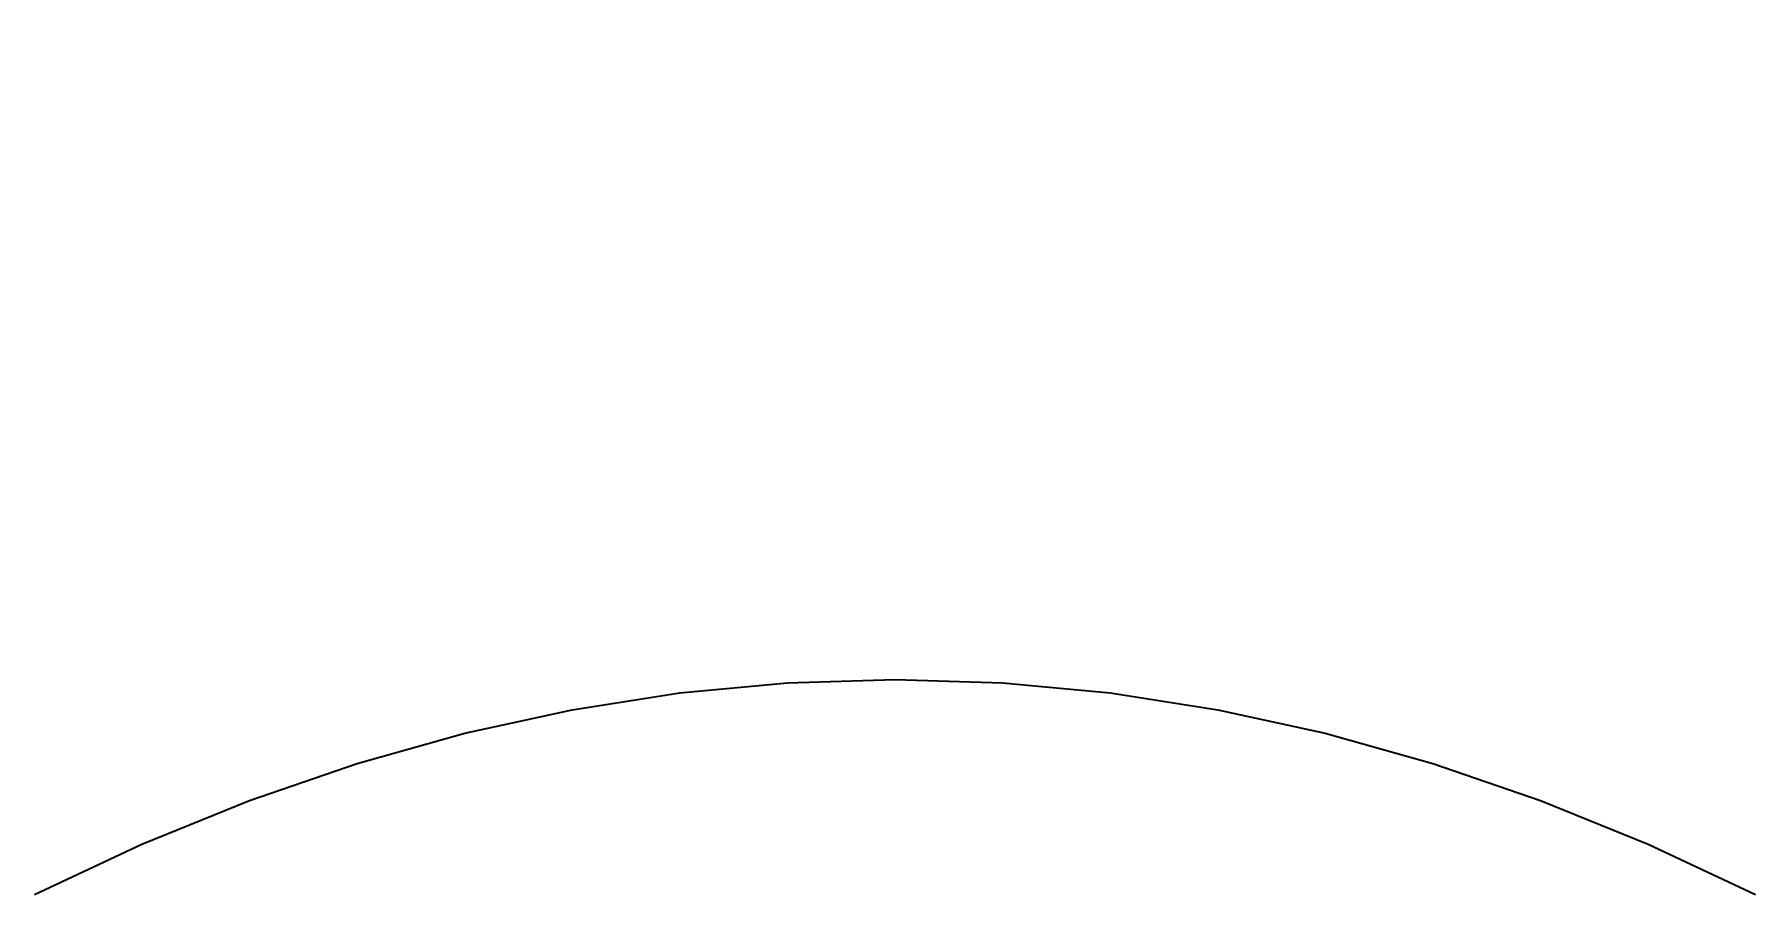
# Model space of a CAD drawing. Extents: x 0 to 4, y 0 to 2.
import ezdxf

# ---------------------------------------------------------------- set-up
doc = ezdxf.new("R2010")
doc.units = 0
doc.layers.get('0').update_dxf_attribs({"linetype": 'CONTINUOUS'})

msp = doc.modelspace()

# ---------------------------------------------------------------- linework, layer by layer
msp.add_lwpolyline([(0, 0), (0.25, 0.1172), (0.5, 0.2188), (0.75, 0.3047), (1, 0.375), (1.25, 0.4297), (1.5, 0.4688), (1.75, 0.4922), (2, 0.5), (2.25, 0.4922), (2.5, 0.4688), (2.75, 0.4297), (3, 0.375), (3.25, 0.3047), (3.5, 0.2188), (3.75, 0.1172), (4, 0)])

doc.saveas('drawing.dxf')
